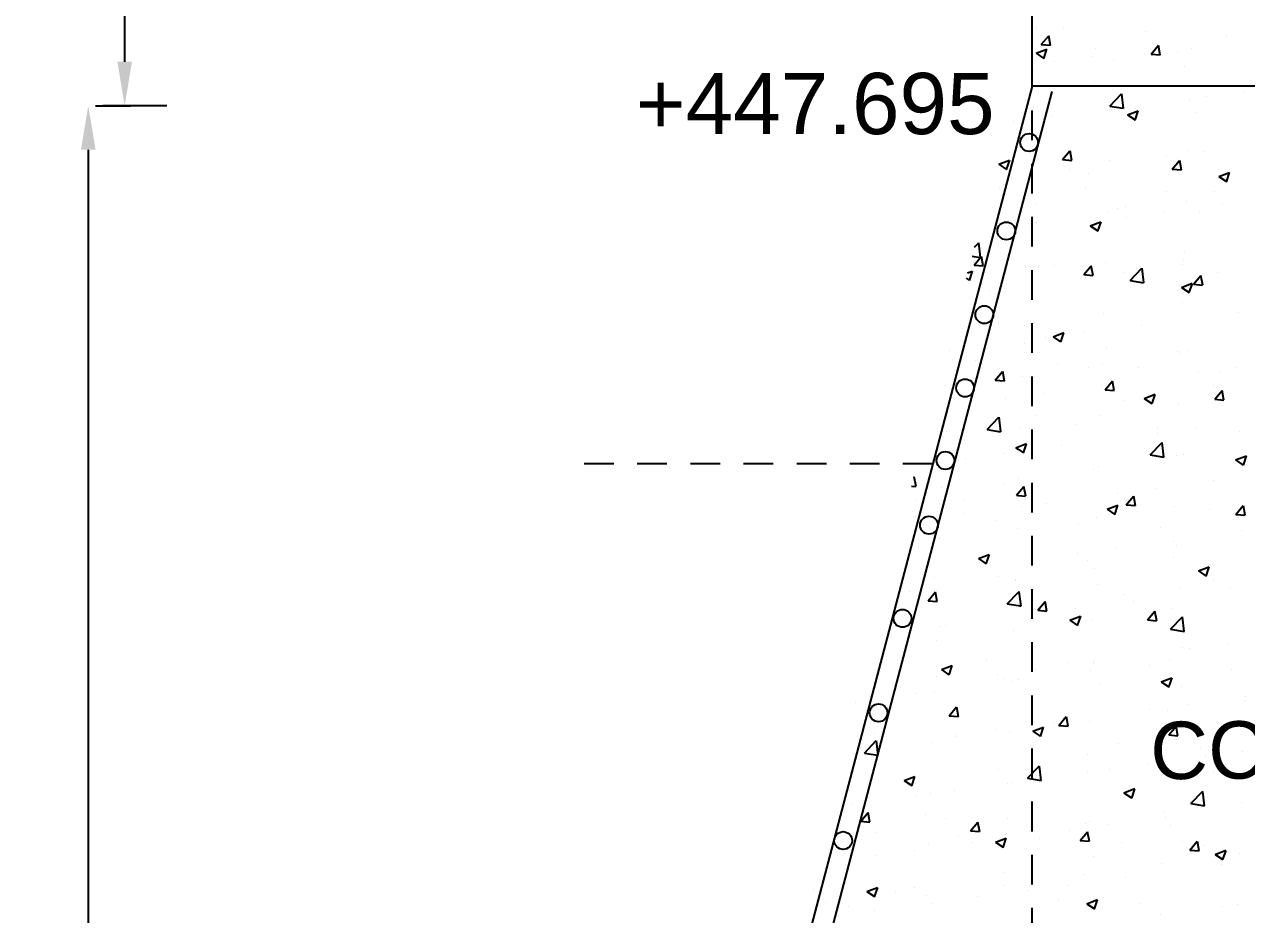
# Model space of a CAD drawing. Header units: inches. Extents: x 326 to 450, y 282 to 479.
# Drawn here: x 355.36 to 360.58, y 291.42 to 295.22 of the extents above; entities that cross this region are included whole.
import ezdxf

# ---------------------------------------------------------------- set-up
doc = ezdxf.new("R2010")
doc.units = ezdxf.units.IN
doc.header["$MEASUREMENT"] = 0
doc.linetypes.add('HIDDEN', pattern=[9.525, 6.35, -3.175])
for name, color, linetype in [('DIMENSION', 7, 'Continuous'), ('DRAWING', 7, 'Continuous'), ('HATCH', 7, 'Continuous'), ('TEXT', 7, 'Continuous')]:
    doc.layers.add(name, color=color, linetype=linetype)
doc.styles.get("Standard").update_dxf_attribs({"font": 'arial.ttf'})
doc.dimstyles.get("Standard").update_dxf_attribs({"dimtxt": 0.18, "dimasz": 0.1875, "dimexe": 0.18, "dimexo": 0.0625, "dimgap": 0.09, "dimtad": 0, "dimtih": 1, "dimtoh": 1, "dimdec": 4, "dimzin": 0, "dimdsep": 46, "dimtxsty": 'Standard', "dimcen": 0.09, "dimadec": 0, "dimazin": 0, "dimtfac": 1, "dimtdec": 4, "dimtofl": 0, "dimtmove": 0, "dimatfit": 3, "dimfxl": 1, "dimtolj": 1, "dimtzin": 0, "dimarcsym": 0})

# ---------------------------------------------------------------- blocks, each defined once
blk = doc.blocks.new('*D92')
at = {"layer": 'Defpoints', "color": 0, "ltscale": 0.02, "transparency": 16777216}
for p in [(355.5987, 294.8748), (355.558, 287.4789), (355.6308, 287.4789)]:
    blk.add_point(p, dxfattribs=at)
at = {"layer": 'DIMENSION', "color": 0, "lineweight": -2, "ltscale": 0.02, "transparency": 16777216}
for p, q in [((355.6612, 294.8748), (355.8108, 294.8748)), ((355.6308, 294.6873), (355.6308, 291.3587)), ((355.6308, 287.6664), (355.6308, 290.9949)), ((355.6205, 287.4789), (355.8108, 287.4789))]:
    blk.add_line(p, q, dxfattribs=at)
at = {"layer": 'DIMENSION', "color": 0, "ltscale": 0.02, "transparency": 16777216}
for points in [[(355.5996, 294.6873), (355.6621, 294.6873), (355.6308, 294.8748)], [(355.5996, 287.6664), (355.6621, 287.6664), (355.6308, 287.4789)]]:
    blk.add_solid(points, dxfattribs=at)
at = {"layer": 'DIMENSION', "color": 0, "ltscale": 0.02, "transparency": 16777216, "insert": (355.6308, 291.1768), "char_height": 0.18, "attachment_point": 5}
blk.add_mtext('\\A1;6028', dxfattribs=at)
blk = doc.blocks.new('*D164')
at = {"color": 0, "lineweight": -2, "ltscale": 0.02, "transparency": 16777216}
for p, q in [((355.7863, 295.4667), (355.7863, 295.6542)), ((355.7863, 295.6542), (355.9738, 295.6542)), ((355.6933, 295.4667), (355.9663, 295.4667)), ((355.7863, 295.0632), (355.7863, 295.2792)), ((355.6933, 294.8757), (355.9663, 294.8757))]:
    blk.add_line(p, q, dxfattribs=at)
at = {"color": 0, "ltscale": 0.02, "transparency": 16777216}
for points in [[(355.7551, 295.2792), (355.8176, 295.2792), (355.7863, 295.4667)], [(355.7551, 295.0632), (355.8176, 295.0632), (355.7863, 294.8757)]]:
    blk.add_solid(points, dxfattribs=at)
at = {"layer": 'Defpoints', "color": 0, "ltscale": 0.02, "transparency": 16777216}
for p in [(355.6308, 295.4667), (355.7863, 295.4667), (355.6308, 294.8757)]:
    blk.add_point(p, dxfattribs=at)
at = {"color": 0, "ltscale": 0.02, "transparency": 16777216, "insert": (356.2649, 295.6542), "char_height": 0.18, "attachment_point": 5}
blk.add_mtext('\\A1;225', dxfattribs=at)

msp = doc.modelspace()

# ---------------------------------------------------------------- linework, layer by layer
at = {"ltscale": 0.02}
for centre in [(359.64886, 294.71815), (359.55181, 294.34053), (359.4578, 293.98296), (359.37552, 293.67002), (359.29163, 293.36032), (359.2213, 293.08409), (359.10823, 292.68611), (359.00593, 292.28275), (358.85489, 291.73739)]:
    msp.add_circle(centre, 0.03805, dxfattribs=at)
at = {"layer": 'DRAWING', "linetype": 'HIDDEN', "ltscale": 0.02}
msp.add_line((359.66137, 287.46348), (359.66137, 294.95868), dxfattribs=at)
at = {"layer": 'DRAWING', "ltscale": 0.02}
msp.add_lwpolyline([(359.66137, 295.46673), (361.60286, 295.46673), (361.60286, 294.95868), (359.66137, 294.95868)], close=True, dxfattribs=at)
for points in [[(359.66137, 294.95868), (357.6908, 287.46348)], [(359.74659, 294.93628), (357.77601, 287.44107)]]:
    msp.add_lwpolyline(points, dxfattribs=at)
at = {"layer": 'DRAWING', "linetype": 'HIDDEN', "ltscale": 0.02}
msp.add_lwpolyline([(359.23736, 293.34591), (357.66732, 293.34591)], dxfattribs=at)
at = {"layer": 'HATCH', "ltscale": 0.02}
for p, q in [((359.68034, 295.20488), (359.68034, 295.20488)), ((359.70115, 295.13658), (359.73264, 295.17411)), ((359.74059, 295.13266), (359.73304, 295.17361)), ((359.79652, 295.20556), (359.79652, 295.20556)), ((360.14526, 295.19083), (360.14526, 295.19083)), ((360.49399, 295.17609), (360.49399, 295.17609)), ((359.67906, 295.09913), (359.7248, 295.11668)), ((359.70115, 295.13658), (359.7402, 295.13316)), ((359.71195, 295.07671), (359.7252, 295.11619)), ((359.93426, 295.11781), (359.93426, 295.11781)), ((360.16627, 295.11854), (360.16627, 295.11854)), ((360.16972, 295.09558), (360.20121, 295.13312)), ((360.20916, 295.09167), (360.20161, 295.13261)), ((360.34348, 295.12017), (360.34348, 295.12017)), ((359.67906, 295.09913), (359.71155, 295.07721)), ((359.75531, 295.06444), (359.75531, 295.06444)), ((359.91885, 295.08597), (359.91885, 295.08597)), ((360.00806, 295.07418), (360.00806, 295.07418)), ((360.16972, 295.09558), (360.20877, 295.09217)), ((360.283, 295.10308), (360.283, 295.10308)), ((359.66876, 295.0252), (359.66876, 295.0252)), ((360.31082, 295.04165), (360.31082, 295.04165)), ((359.92983, 294.97626), (359.92983, 294.97626)), ((359.99325, 294.87301), (360.04413, 294.92604)), ((360.05175, 294.86352), (360.04453, 294.92556)), ((360.33554, 294.9027), (360.33554, 294.9027)), ((360.40699, 294.9152), (360.40699, 294.9152)), ((360.57053, 294.93673), (360.57053, 294.93673)), ((359.66655, 294.8735), (359.66655, 294.8735)), ((359.99325, 294.87301), (360.05135, 294.864)), ((359.99441, 294.86088), (359.99441, 294.86088)), ((360.00012, 294.8567), (360.00012, 294.8567)), ((360.01528, 294.85876), (360.01528, 294.85876)), ((360.069, 294.8361), (360.11474, 294.85366)), ((360.1019, 294.81369), (360.11514, 294.85316)), ((360.36402, 294.84403), (360.36402, 294.84403)), ((359.58345, 294.80677), (359.58345, 294.80677)), ((359.66082, 294.80772), (359.66082, 294.80772)), ((359.747, 294.82831), (359.747, 294.82831)), ((360.069, 294.8361), (360.1015, 294.81418)), ((359.5201, 294.6254), (359.56584, 294.64296)), ((359.553, 294.60298), (359.56624, 294.64246)), ((359.79179, 294.64519), (359.82329, 294.68272)), ((359.79179, 294.64519), (359.83084, 294.64177)), ((359.83124, 294.64127), (359.82368, 294.68222)), ((359.99218, 294.63923), (359.99218, 294.63923)), ((360.23513, 294.65753), (360.23513, 294.65753)), ((360.26036, 294.60419), (360.29186, 294.64172)), ((360.28384, 294.65187), (360.28384, 294.65187)), ((360.29981, 294.60027), (360.29225, 294.64122)), ((360.32759, 294.68523), (360.32759, 294.68523)), ((360.39868, 294.67907), (360.39868, 294.67907)), ((359.5201, 294.6254), (359.5526, 294.60348)), ((359.65287, 294.59025), (359.65287, 294.59025)), ((359.82255, 294.60322), (359.82255, 294.60322)), ((359.90286, 294.58647), (359.90286, 294.58647)), ((360.26036, 294.60419), (360.29941, 294.60078)), ((360.45895, 294.57308), (360.50469, 294.59064)), ((360.49184, 294.55066), (360.50509, 294.59014)), ((359.53933, 294.53967), (359.53933, 294.53967)), ((359.57514, 294.57064), (359.57514, 294.57064)), ((360.45895, 294.57308), (360.49145, 294.55116)), ((359.52188, 294.52107), (359.52188, 294.52107)), ((359.88807, 294.52494), (359.88807, 294.52494)), ((360.2368, 294.5102), (360.2368, 294.5102)), ((360.44038, 294.50843), (360.44038, 294.50843)), ((359.67708, 294.45192), (359.67708, 294.45192)), ((360.02581, 294.43719), (360.02581, 294.43719)), ((360.0594, 294.44303), (360.0594, 294.44303)), ((360.31965, 294.46776), (360.31965, 294.46776)), ((360.47424, 294.45398), (360.47424, 294.45398)), ((359.67841, 294.37764), (359.67841, 294.37764)), ((359.91005, 294.36238), (359.95579, 294.37994)), ((359.94294, 294.33996), (359.95619, 294.37944)), ((359.98423, 294.42176), (359.98423, 294.42176)), ((360.06328, 294.39987), (360.06328, 294.39987)), ((360.22682, 294.4214), (360.22682, 294.4214)), ((360.37455, 294.42245), (360.37455, 294.42245)), ((359.64493, 294.37278), (359.64493, 294.37278)), ((359.6507, 294.34556), (359.6507, 294.34556)), ((359.91005, 294.36238), (359.94255, 294.34046)), ((359.41524, 294.2706), (359.43353, 294.28967)), ((359.44115, 294.22715), (359.43393, 294.28919)), ((359.40538, 294.23311), (359.44075, 294.22763)), ((359.41386, 294.19479), (359.44536, 294.23232)), ((359.45331, 294.19087), (359.44575, 294.23182)), ((360.31171, 294.25028), (360.31171, 294.25028)), ((359.38654, 294.16142), (359.40689, 294.16923)), ((359.39404, 294.12926), (359.40729, 294.16874)), ((359.40936, 294.20761), (359.40936, 294.20761)), ((359.41386, 294.19479), (359.45291, 294.19137)), ((359.7581, 294.19287), (359.7581, 294.19287)), ((359.88243, 294.15379), (359.91393, 294.19133)), ((359.92188, 294.14988), (359.91432, 294.19083)), ((359.97629, 294.20429), (359.97629, 294.20429)), ((360.07986, 294.12851), (360.13074, 294.18154)), ((360.10683, 294.17814), (360.10683, 294.17814)), ((360.13836, 294.11902), (360.13114, 294.18106)), ((360.30238, 294.19632), (360.30238, 294.19632)), ((360.30889, 294.21441), (360.30889, 294.21441)), ((359.38054, 294.1386), (359.39365, 294.12976)), ((359.63698, 294.15531), (359.63698, 294.15531)), ((359.88243, 294.1538), (359.92148, 294.15038)), ((359.89142, 294.14221), (359.89142, 294.14221)), ((359.92791, 294.14902), (359.92791, 294.14902)), ((360.05496, 294.16374), (360.05496, 294.16374)), ((360.07986, 294.12851), (360.13796, 294.1195)), ((360.3, 294.09936), (360.34574, 294.11691)), ((360.33289, 294.07694), (360.34614, 294.11642)), ((360.35101, 294.1128), (360.3825, 294.15033)), ((360.35101, 294.1128), (360.39005, 294.10938)), ((360.39045, 294.10888), (360.3829, 294.14983)), ((360.45557, 294.1634), (360.45557, 294.1634)), ((359.47884, 294.0879), (359.47884, 294.0879)), ((359.54692, 294.08362), (359.54692, 294.08362)), ((360.3, 294.09936), (360.33249, 294.07744)), ((360.30376, 294.03281), (360.30376, 294.03281)), ((359.96835, 293.98681), (359.96835, 293.98681)), ((360.5431, 293.99297), (360.5431, 293.99297)), ((359.62904, 293.93783), (359.62904, 293.93783)), ((359.7511, 293.88865), (359.79684, 293.90621)), ((359.78399, 293.86624), (359.79724, 293.90571)), ((359.8831, 293.90608), (359.8831, 293.90608)), ((360.13052, 293.93866), (360.13052, 293.93866)), ((359.63088, 293.85905), (359.63088, 293.85905)), ((359.71956, 293.88455), (359.71956, 293.88455)), ((359.7511, 293.88865), (359.78359, 293.86673)), ((359.30698, 293.83023), (359.30698, 293.83023)), ((359.97962, 293.84431), (359.97962, 293.84431)), ((360.28192, 293.82463), (360.28192, 293.82463)), ((360.29582, 293.81534), (360.29582, 293.81534)), ((360.32835, 293.82958), (360.32835, 293.82958)), ((359.41989, 293.78603), (359.41989, 293.78603)), ((359.76862, 293.7713), (359.76862, 293.7713)), ((359.90093, 293.75923), (359.90093, 293.75923)), ((359.9604, 293.76934), (359.9604, 293.76934)), ((360.11736, 293.75656), (360.11736, 293.75656)), ((360.53478, 293.75684), (360.53478, 293.75684)), ((359.50451, 293.7034), (359.536, 293.74093)), ((359.50451, 293.7034), (359.54355, 293.69998)), ((359.54395, 293.69948), (359.5364, 293.74043)), ((359.6211, 293.72036), (359.6211, 293.72036)), ((359.97308, 293.6624), (360.00457, 293.69994)), ((360.01252, 293.65849), (360.00497, 293.69944)), ((360.37124, 293.73531), (360.37124, 293.73531)), ((360.46609, 293.74183), (360.46609, 293.74183)), ((359.29112, 293.67854), (359.29112, 293.67854)), ((359.51995, 293.69383), (359.51995, 293.69383)), ((359.71124, 293.64842), (359.71124, 293.64842)), ((359.95866, 293.68099), (359.95866, 293.68099)), ((359.97308, 293.6624), (360.01213, 293.65899)), ((360.14104, 293.62563), (360.18679, 293.64319)), ((360.17394, 293.60321), (360.18718, 293.64269)), ((360.43845, 293.68119), (360.43845, 293.68119)), ((360.44165, 293.62141), (360.47314, 293.65894)), ((360.48109, 293.61749), (360.47354, 293.65844)), ((359.5477, 293.62689), (359.5477, 293.62689)), ((360.05747, 293.61579), (360.05747, 293.61579)), ((360.14104, 293.62563), (360.17354, 293.60371)), ((360.28787, 293.59787), (360.28787, 293.59787)), ((360.44165, 293.62141), (360.4807, 293.61799)), ((359.46926, 293.49213), (359.52015, 293.54517)), ((359.52776, 293.48265), (359.52054, 293.54469)), ((359.67649, 293.55039), (359.67649, 293.55039)), ((359.95246, 293.55187), (359.95246, 293.55187)), ((359.46926, 293.49214), (359.52736, 293.48312)), ((359.50091, 293.52698), (359.50091, 293.52698)), ((359.61315, 293.50289), (359.61315, 293.50289)), ((359.84965, 293.51225), (359.84965, 293.51225)), ((360.19838, 293.49751), (360.19838, 293.49751)), ((360.36292, 293.49918), (360.36292, 293.49918)), ((359.28318, 293.46107), (359.28318, 293.46107)), ((359.2955, 293.485), (359.2955, 293.485)), ((360.16647, 293.384), (360.21735, 293.43704)), ((360.19938, 293.47765), (360.19938, 293.47765)), ((360.22497, 293.37452), (360.21775, 293.43656)), ((360.54712, 293.48278), (360.54712, 293.48278)), ((359.53939, 293.39076), (359.53939, 293.39076)), ((359.59214, 293.41493), (359.6024, 293.41886)), ((359.59214, 293.41493), (359.6024, 293.40801)), ((359.6024, 293.41886), (359.63789, 293.43249)), ((359.6024, 293.40801), (359.62464, 293.39301)), ((359.62504, 293.39251), (359.63828, 293.43199)), ((359.7868, 293.42333), (359.7868, 293.42333)), ((360.16647, 293.384), (360.22457, 293.37499)), ((360.30696, 293.38717), (360.30696, 293.38717)), ((359.37584, 293.36923), (359.37584, 293.36923)), ((359.94451, 293.3344), (359.94451, 293.3344)), ((360.27993, 293.38039), (360.27993, 293.38039)), ((360.53099, 293.36261), (360.57673, 293.38017)), ((360.53099, 293.36261), (360.56349, 293.34069)), ((360.56388, 293.34019), (360.57713, 293.37967)), ((359.15734, 293.28966), (359.15807, 293.29053)), ((359.16602, 293.24908), (359.15847, 293.29003)), ((359.60521, 293.28542), (359.60521, 293.28542)), ((359.92598, 293.32177), (359.92598, 293.32177)), ((359.14723, 293.2512), (359.16563, 293.24959)), ((359.27523, 293.24359), (359.27523, 293.24359)), ((359.545, 293.25638), (359.545, 293.25638)), ((359.6024, 293.22064), (359.62664, 293.24954)), ((359.63459, 293.20809), (359.62704, 293.24904)), ((360.19107, 293.24152), (360.19107, 293.24152)), ((360.43848, 293.27409), (360.43848, 293.27409)), ((359.16401, 293.19098), (359.16401, 293.19098)), ((359.37369, 293.19316), (359.37369, 293.19316)), ((359.59515, 293.21201), (359.6024, 293.22064)), ((359.59515, 293.21201), (359.6024, 293.21137)), ((359.6024, 293.21137), (359.6342, 293.20859)), ((359.72243, 293.17842), (359.72243, 293.17842)), ((360.02752, 293.21999), (360.02752, 293.21999)), ((360.06372, 293.17101), (360.09522, 293.20855)), ((360.10316, 293.16709), (360.09561, 293.20804)), ((359.36753, 293.1331), (359.36753, 293.1331)), ((359.61495, 293.16567), (359.61495, 293.16567)), ((359.98209, 293.15191), (360.02783, 293.16946)), ((359.98209, 293.1519), (360.01459, 293.12999)), ((360.01498, 293.12949), (360.02823, 293.16896)), ((360.06372, 293.17101), (360.10277, 293.1676)), ((360.07116, 293.16369), (360.07116, 293.16369)), ((360.27199, 293.16292), (360.27199, 293.16292)), ((360.4199, 293.14895), (360.4199, 293.14895)), ((360.53229, 293.13002), (360.56379, 293.16755)), ((360.53229, 293.13002), (360.57134, 293.1266)), ((360.57174, 293.1261), (360.56418, 293.16705)), ((359.1627, 293.12014), (359.1627, 293.12014)), ((359.20399, 293.11157), (359.20399, 293.11157)), ((359.51144, 293.10541), (359.51144, 293.10541)), ((359.86017, 293.09067), (359.86017, 293.09067)), ((359.93657, 293.11692), (359.93657, 293.11692)), ((360.20891, 293.07594), (360.20891, 293.07594)), ((359.26729, 293.02612), (359.26729, 293.02612)), ((359.59727, 293.06794), (359.59727, 293.06794)), ((360.26663, 293.01643), (360.26663, 293.01643)), ((360.55764, 293.0612), (360.55764, 293.0612)), ((360.01921, 292.98386), (360.01921, 292.98386)), ((360.27999, 292.99738), (360.27999, 292.99738)), ((359.43319, 292.9412), (359.47893, 292.95876)), ((359.43319, 292.9412), (359.46569, 292.91928)), ((359.46608, 292.91879), (359.47933, 292.95826)), ((359.85567, 292.96233), (359.85567, 292.96233)), ((359.89901, 292.93199), (359.89901, 292.93199)), ((360.26404, 292.94545), (360.26404, 292.94545)), ((359.19567, 292.87544), (359.19567, 292.87544)), ((359.24372, 292.86109), (359.24372, 292.86109)), ((359.44309, 292.90801), (359.44309, 292.90801)), ((359.51802, 292.86659), (359.51802, 292.86659)), ((359.92863, 292.89945), (359.92863, 292.89945)), ((360.37204, 292.88888), (360.41778, 292.90644)), ((360.37204, 292.88888), (360.40453, 292.86696)), ((360.40493, 292.86646), (360.41818, 292.90594)), ((359.25935, 292.80865), (359.25935, 292.80865)), ((359.58932, 292.85047), (359.58932, 292.85047)), ((359.59246, 292.84636), (359.59246, 292.84636)), ((359.94119, 292.83162), (359.94119, 292.83162)), ((360.28993, 292.81689), (360.28993, 292.81689)), ((360.43653, 292.85395), (360.43653, 292.85395)), ((360.50735, 292.81309), (360.50735, 292.81309)), ((359.13704, 292.80119), (359.13704, 292.80119)), ((359.21722, 292.76161), (359.24872, 292.79914)), ((359.21722, 292.76161), (359.25627, 292.75819)), ((359.25667, 292.75769), (359.24911, 292.79864)), ((359.55587, 292.74763), (359.6024, 292.79612)), ((359.6024, 292.79612), (359.60676, 292.80066)), ((359.61437, 292.73815), (359.60715, 292.80019)), ((359.68579, 292.72062), (359.71729, 292.75815)), ((359.72524, 292.7167), (359.71768, 292.75765)), ((360.05554, 292.78855), (360.05554, 292.78855)), ((360.09477, 292.75877), (360.09477, 292.75877)), ((359.55587, 292.74763), (359.6024, 292.74042)), ((359.6024, 292.74042), (359.61397, 292.73862)), ((359.67456, 292.72315), (359.67456, 292.72315)), ((359.68381, 292.70467), (359.68381, 292.70467)), ((359.68579, 292.72062), (359.72484, 292.7172)), ((359.84735, 292.7262), (359.84735, 292.7262)), ((360.15436, 292.67962), (360.18586, 292.71715)), ((360.19381, 292.6757), (360.18625, 292.71665)), ((360.2561, 292.72798), (360.2561, 292.72798)), ((359.29358, 292.65776), (359.29358, 292.65776)), ((359.82314, 292.67818), (359.86888, 292.69574)), ((359.82314, 292.67818), (359.85563, 292.65626)), ((359.85603, 292.65576), (359.86928, 292.69524)), ((359.92068, 292.68198), (359.92068, 292.68198)), ((360.15436, 292.67962), (360.19341, 292.6762)), ((360.25308, 292.6395), (360.30396, 292.69253)), ((360.31158, 292.63002), (360.30436, 292.69206)), ((359.02381, 292.61778), (359.02381, 292.61778)), ((359.27123, 292.65035), (359.27123, 292.65035)), ((359.58138, 292.633), (359.58138, 292.633)), ((360.25308, 292.6395), (360.31118, 292.63049)), ((359.2514, 292.59118), (359.2514, 292.59118)), ((360.30504, 292.55993), (360.30504, 292.55993)), ((360.33549, 292.55543), (360.33549, 292.55543)), ((360.49903, 292.57696), (360.49903, 292.57696)), ((359.11651, 292.52727), (359.11651, 292.52727)), ((359.46524, 292.51253), (359.46524, 292.51253)), ((359.81398, 292.4978), (359.81398, 292.4978)), ((359.92291, 292.50111), (359.92291, 292.50111)), ((359.92405, 292.49453), (359.92405, 292.49453)), ((360.24816, 292.5105), (360.24816, 292.5105)), ((359.27424, 292.46748), (359.31998, 292.48504)), ((359.27424, 292.46748), (359.30673, 292.44556)), ((359.30713, 292.44506), (359.32038, 292.48454)), ((359.51195, 292.44701), (359.51195, 292.44701)), ((359.67549, 292.46854), (359.67549, 292.46854)), ((359.91274, 292.46451), (359.91274, 292.46451)), ((360.16271, 292.48306), (360.16271, 292.48306)), ((360.51145, 292.46833), (360.51145, 292.46833)), ((359.09937, 292.39269), (359.09937, 292.39269)), ((359.25425, 292.43952), (359.25425, 292.43952)), ((359.54307, 292.42914), (359.54307, 292.42914)), ((359.57343, 292.41553), (359.57343, 292.41553)), ((359.60298, 292.42478), (359.60298, 292.42478)), ((359.95172, 292.41005), (359.95172, 292.41005)), ((360.21309, 292.41516), (360.25883, 292.43272)), ((360.21309, 292.41516), (360.24558, 292.39324)), ((360.24598, 292.39274), (360.25922, 292.43222)), ((360.30045, 292.39531), (360.30045, 292.39531)), ((359.16209, 292.36374), (359.16209, 292.36374)), ((359.24346, 292.3737), (359.24346, 292.3737)), ((360.57459, 292.35187), (360.57459, 292.35187)), ((358.90804, 292.32771), (358.90804, 292.32771)), ((359.30787, 292.27022), (359.33936, 292.30775)), ((359.34731, 292.2663), (359.33975, 292.30725)), ((360.16363, 292.29777), (360.16363, 292.29777)), ((360.24021, 292.29303), (360.24021, 292.29303)), ((360.32717, 292.3193), (360.32717, 292.3193)), ((360.57019, 292.33485), (360.57019, 292.33485)), ((359.30787, 292.27022), (359.34691, 292.2668)), ((359.75105, 292.24345), (359.75105, 292.24345)), ((359.77644, 292.22922), (359.80793, 292.26676)), ((359.81588, 292.22531), (359.80833, 292.26626)), ((359.90479, 292.24703), (359.90479, 292.24703)), ((358.98654, 292.1952), (358.98654, 292.1952)), ((359.34009, 292.18935), (359.34009, 292.18935)), ((359.50364, 292.21088), (359.50364, 292.21088)), ((359.56549, 292.19805), (359.56549, 292.19805)), ((359.66419, 292.20445), (359.70993, 292.22201)), ((359.66419, 292.20445), (359.69668, 292.18254)), ((359.69708, 292.18204), (359.71032, 292.22151)), ((359.77644, 292.22922), (359.81548, 292.22581)), ((360.24501, 292.18823), (360.2765, 292.22576)), ((360.24501, 292.18823), (360.28406, 292.18481)), ((360.28445, 292.18431), (360.2769, 292.22526)), ((358.92751, 292.13503), (358.92751, 292.13503)), ((358.94528, 292.11126), (358.99616, 292.16429)), ((359.00378, 292.10177), (358.99656, 292.16382)), ((359.23551, 292.15623), (359.23551, 292.15623)), ((359.33527, 292.18047), (359.33527, 292.18047)), ((359.68401, 292.16573), (359.68401, 292.16573)), ((360.03274, 292.151), (360.03274, 292.151)), ((360.27807, 292.17014), (360.27807, 292.17014)), ((360.38148, 292.13626), (360.38148, 292.13626)), ((358.9001, 292.11023), (358.9001, 292.11023)), ((358.94528, 292.11126), (359.00338, 292.10225)), ((359.89708, 292.10475), (359.89708, 292.10475)), ((360.40273, 292.09421), (360.40273, 292.09421)), ((360.56224, 292.11738), (360.56224, 292.11738)), ((359.5161, 292.03935), (359.5161, 292.03935)), ((359.64248, 292.00313), (359.69337, 292.05616)), ((359.70098, 291.99364), (359.69377, 292.05569)), ((359.89685, 292.02956), (359.89685, 292.02956)), ((359.99177, 292.04011), (359.99177, 292.04011)), ((360.15532, 292.06164), (360.15532, 292.06164)), ((360.23227, 292.07556), (360.23227, 292.07556)), ((360.4346, 292.0267), (360.4346, 292.0267)), ((359.11529, 291.99375), (359.16103, 292.01131)), ((359.11529, 291.99375), (359.14778, 291.97183)), ((359.13512, 291.97395), (359.13512, 291.97395)), ((359.14818, 291.97133), (359.16142, 292.01081)), ((359.55755, 291.98058), (359.55755, 291.98058)), ((359.5792, 291.98579), (359.5792, 291.98579)), ((359.64248, 292.00313), (359.70059, 291.99412)), ((359.16824, 291.93169), (359.16824, 291.93169)), ((359.22757, 291.93876), (359.22757, 291.93876)), ((359.33178, 291.95322), (359.33178, 291.95322)), ((360.05362, 291.96131), (360.05362, 291.96131)), ((360.05413, 291.94143), (360.09987, 291.95899)), ((360.05413, 291.94143), (360.08663, 291.91951)), ((360.08702, 291.91901), (360.10027, 291.95849)), ((360.33969, 291.895), (360.39057, 291.94803)), ((360.39819, 291.88551), (360.39097, 291.94756)), ((358.89215, 291.89276), (358.89215, 291.89276)), ((359.67263, 291.89591), (359.67263, 291.89591)), ((360.33969, 291.895), (360.39779, 291.88599)), ((360.5543, 291.89991), (360.5543, 291.89991)), ((358.85932, 291.86138), (358.85932, 291.86138)), ((358.92994, 291.81982), (358.96143, 291.85736)), ((358.92994, 291.81982), (358.96899, 291.81641)), ((358.96938, 291.81591), (358.96183, 291.85685)), ((359.20806, 291.84664), (359.20806, 291.84664)), ((359.29165, 291.83051), (359.29165, 291.83051)), ((359.39851, 291.77883), (359.43, 291.81636)), ((359.55679, 291.83191), (359.55679, 291.83191)), ((359.90553, 291.81717), (359.90553, 291.81717)), ((360.22432, 291.85809), (360.22432, 291.85809)), ((360.23088, 291.83655), (360.23088, 291.83655)), ((358.91067, 291.76512), (358.91067, 291.76512)), ((358.99706, 291.77363), (358.99706, 291.77363)), ((359.39851, 291.77883), (359.43756, 291.77541)), ((359.43795, 291.77491), (359.4304, 291.81586)), ((359.81992, 291.78245), (359.81992, 291.78245)), ((359.86708, 291.73783), (359.89857, 291.77537)), ((359.88891, 291.81209), (359.88891, 291.81209)), ((359.90652, 291.73391), (359.89897, 291.77486)), ((359.98346, 291.80398), (359.98346, 291.80398)), ((360.25426, 291.80244), (360.25426, 291.80244)), ((359.21963, 291.72129), (359.21963, 291.72129)), ((359.3458, 291.75889), (359.3458, 291.75889)), ((359.40734, 291.72813), (359.40734, 291.72813)), ((359.50523, 291.73073), (359.55097, 291.74829)), ((359.50523, 291.73073), (359.53773, 291.70881)), ((359.53812, 291.70831), (359.55137, 291.74779)), ((359.5496, 291.76311), (359.5496, 291.76311)), ((359.69453, 291.74416), (359.69453, 291.74416)), ((359.86708, 291.73783), (359.90613, 291.73442)), ((360.04327, 291.72942), (360.04327, 291.72942)), ((360.30311, 291.73269), (360.30311, 291.73269)), ((360.33565, 291.69684), (360.36715, 291.73437)), ((360.37509, 291.69292), (360.36754, 291.73387)), ((360.392, 291.71469), (360.392, 291.71469)), ((358.88421, 291.67529), (358.88421, 291.67529)), ((358.99638, 291.67402), (358.99638, 291.67402)), ((359.15992, 291.69556), (359.15992, 291.69556)), ((359.92213, 291.66729), (359.92213, 291.66729)), ((360.33565, 291.69684), (360.3747, 291.69342)), ((360.44408, 291.67841), (360.48982, 291.69597)), ((360.44408, 291.67841), (360.47658, 291.65649)), ((360.47697, 291.65599), (360.49022, 291.69547)), ((360.54636, 291.68244), (360.54636, 291.68244)), ((360.21638, 291.64061), (360.21638, 291.64061)), ((360.4716, 291.63321), (360.4716, 291.63321)), ((359.54114, 291.6019), (359.54114, 291.6019)), ((359.88096, 291.59462), (359.88096, 291.59462)), ((360.05902, 291.57889), (360.05902, 291.57889)), ((358.72935, 291.52931), (358.72935, 291.52931)), ((358.95633, 291.52003), (359.00207, 291.53758)), ((358.95633, 291.52003), (358.98883, 291.49811)), ((358.98922, 291.49761), (359.00247, 291.53709)), ((359.07808, 291.51458), (359.07808, 291.51458)), ((359.16016, 291.5365), (359.16016, 291.5365)), ((359.21168, 291.50381), (359.21168, 291.50381)), ((359.54166, 291.54564), (359.54166, 291.54564)), ((359.64806, 291.52478), (359.64806, 291.52478)), ((359.8116, 291.54632), (359.8116, 291.54632)), ((358.77918, 291.4711), (358.77918, 291.4711)), ((358.87627, 291.45782), (358.87627, 291.45782)), ((359.23548, 291.47047), (359.23548, 291.47047)), ((359.42682, 291.49984), (359.42682, 291.49984)), ((359.77555, 291.48511), (359.77555, 291.48511)), ((359.89518, 291.46771), (359.94092, 291.48527)), ((359.89518, 291.46771), (359.92768, 291.44579)), ((359.92807, 291.44529), (359.94132, 291.48477)), ((360.12429, 291.47037), (360.12429, 291.47037)), ((360.47302, 291.45564), (360.47302, 291.45564)), ((360.53841, 291.46496), (360.53841, 291.46496)), ((358.98806, 291.43789), (358.98806, 291.43789)), ((360.20844, 291.42314), (360.20844, 291.42314))]:
    msp.add_line(p, q, dxfattribs=at)

# ---------------------------------------------------------------- texts
at = {"layer": 'TEXT', "insert": (357.76613, 295.01514), "char_height": 0.261312, "width": 4.6765438, "attachment_point": 1}
msp.add_mtext('  +447.695', dxfattribs=at)
at = {"layer": 'TEXT', "insert": (360.07022, 292.24346), "char_height": 0.24498, "width": 4.2739189, "attachment_point": 1, "rotation": 0.40756}
msp.add_mtext(' CC M15', dxfattribs=at)

# ---------------------------------------------------------------- dimensions: what is measured, and where the dimension line sits
at = {"ltscale": 0.02}
dim = msp.add_linear_dim(base=(355.78634, 295.46673), p1=(355.63082, 294.87572), p2=(355.63082, 295.46673), angle=90, text='225', dimstyle='Standard', dxfattribs=at)
dim.commit()
dim.dimension.update_dxf_attribs({"geometry": '*D164', "text_midpoint": (356.26489, 295.65423)})
at = {"layer": 'DIMENSION', "ltscale": 0.02}
dim = msp.add_linear_dim(base=(355.63082, 287.47889), p1=(355.59867, 294.8748), p2=(355.55801, 287.47889), angle=90, text='6028', dimstyle='Standard', dxfattribs=at)
dim.commit()
dim.dimension.update_dxf_attribs({"geometry": '*D92', "text_midpoint": (355.63082, 291.17685)})

doc.saveas('drawing.dxf')
